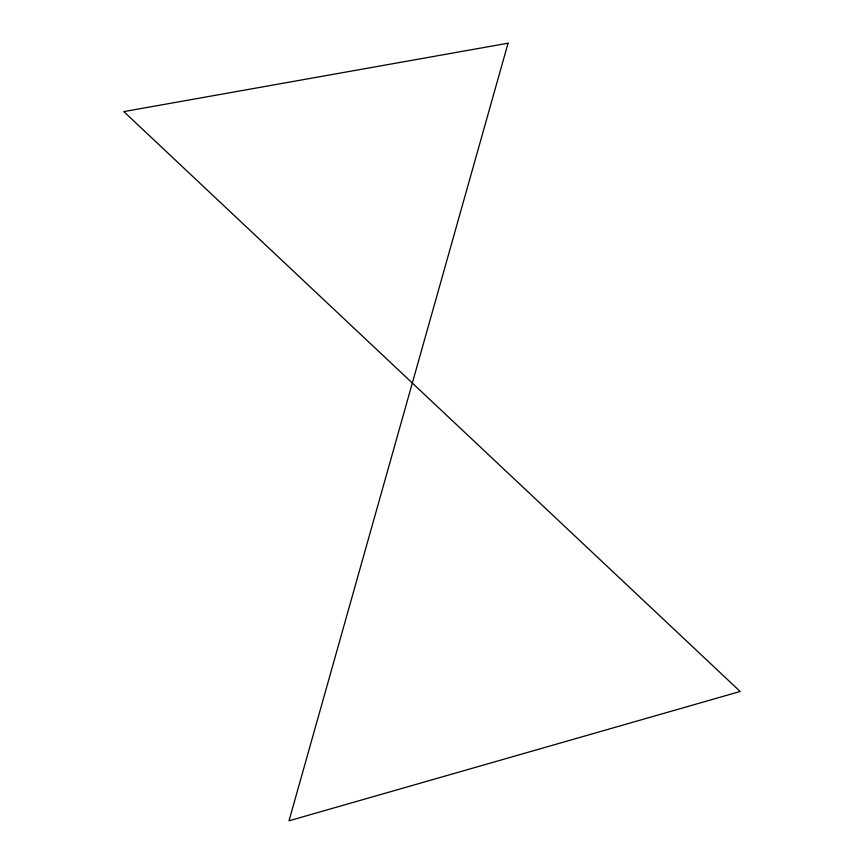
<?xml version="1.0" encoding="UTF-8"?>
<svg xmlns="http://www.w3.org/2000/svg" width="864" height="864" viewBox="0 0 864 864"><rect width="100%" height="100%" fill="white"/><g stroke="black" fill="none" stroke-linecap="round" stroke-linejoin="round"><path stroke-width="1.3" d="M508.064 43.2L289.008 820.8L740.178 691.481L123.822 111.607L508.064 43.2"/></g></svg>
